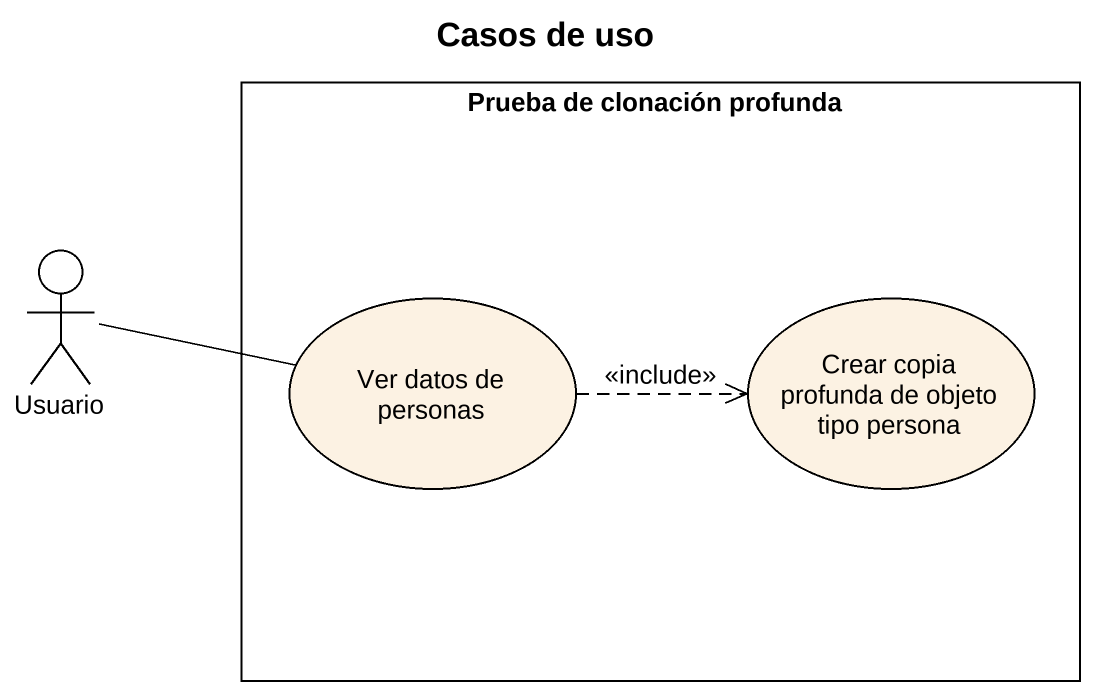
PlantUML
@startuml
title Casos de uso
rectangle "Prueba de clonación profunda" as Prueba_de_clonación_profunda {
  usecase "Ver datos de personas" as Ver_datos_de_personas
  usecase "Crear copia profunda de objeto tipo persona" as Crear_copia_profunda_de
}
actor Usuario
Usuario -right- Ver_datos_de_personas
Ver_datos_de_personas .right.> Crear_copia_profunda_de : <<include>>
@enduml
